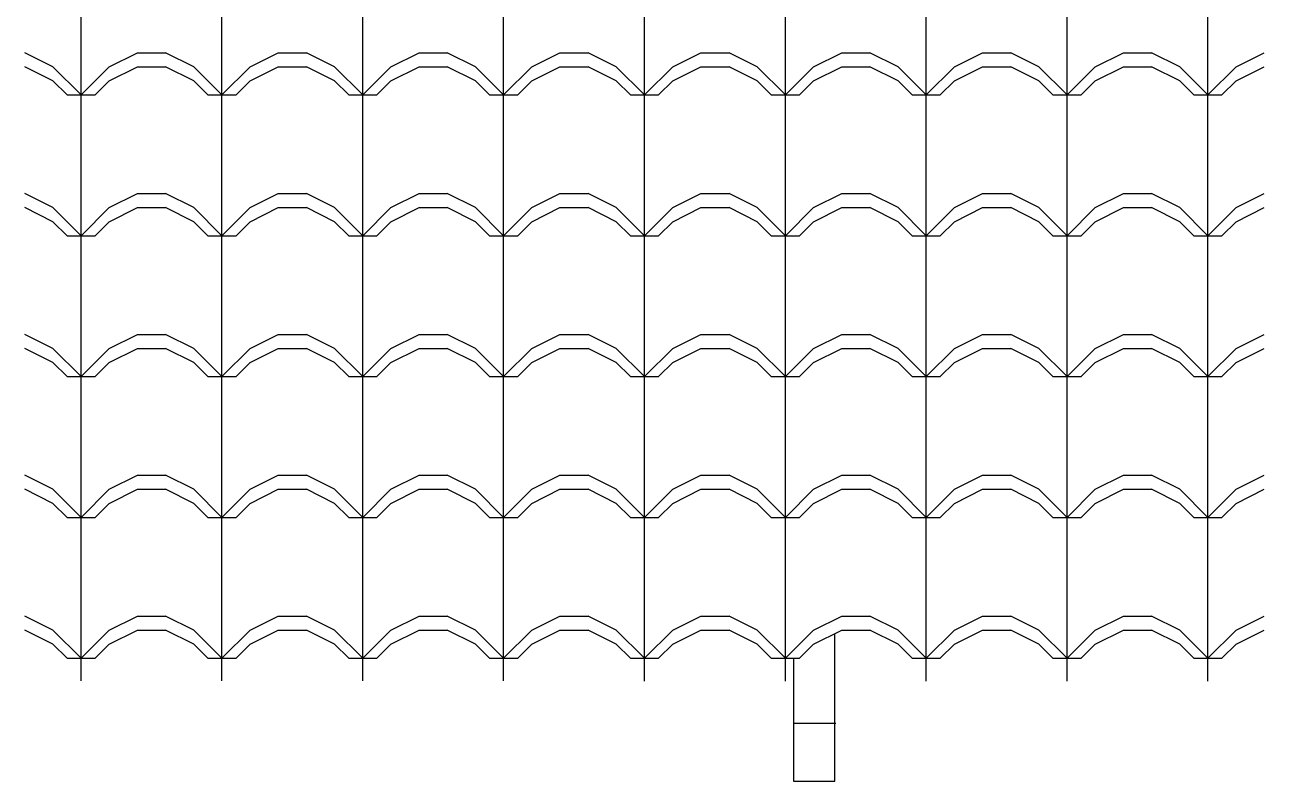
# Model space of a CAD drawing. Extents: x -6702 to 814, y 5971 to 8281.
# Drawn here: x -1592.1 to -1442.5, y 7928.7 to 8020 of the extents above; entities that cross this region are included whole.
import ezdxf

# ---------------------------------------------------------------- set-up
doc = ezdxf.new("R2010")
doc.units = 0
doc.header["$LTSCALE"] = 30
doc.header["$MEASUREMENT"] = 0
doc.layers.add('COTA', color=1, linetype='CONTINUOUS')
doc.layers.add('PAREDE', color=6, linetype='CONTINUOUS')

msp = doc.modelspace()

# ---------------------------------------------------------------- linework, layer by layer
at = {"layer": 'COTA'}
for p, q in [((-1585.28, 8011.517), (-1585.28, 8028.517)), ((-1568.28, 8011.517), (-1568.28, 8028.517)), ((-1551.28, 8011.517), (-1551.28, 8028.517)), ((-1534.28, 8011.517), (-1534.28, 8028.517)), ((-1517.28, 8011.517), (-1517.28, 8028.517)), ((-1500.28, 8011.517), (-1500.28, 8028.517)), ((-1483.28, 8011.517), (-1483.28, 8028.517)), ((-1466.28, 8011.517), (-1466.28, 8028.517)), ((-1449.28, 8011.517), (-1449.28, 8028.517)), ((-1588.68, 8014.917), (-1592.08, 8016.617)), ((-1581.88, 8014.917), (-1578.48, 8016.617)), ((-1578.48, 8016.617), (-1575.08, 8016.617)), ((-1571.68, 8014.917), (-1575.08, 8016.617)), ((-1564.88, 8014.917), (-1561.48, 8016.617)), ((-1561.48, 8016.617), (-1558.08, 8016.617)), ((-1554.68, 8014.917), (-1558.08, 8016.617)), ((-1547.88, 8014.917), (-1544.48, 8016.617)), ((-1544.48, 8016.617), (-1541.08, 8016.617)), ((-1537.68, 8014.917), (-1541.08, 8016.617)), ((-1530.88, 8014.917), (-1527.48, 8016.617)), ((-1527.48, 8016.617), (-1524.08, 8016.617)), ((-1520.68, 8014.917), (-1524.08, 8016.617)), ((-1513.88, 8014.917), (-1510.48, 8016.617)), ((-1510.48, 8016.617), (-1507.08, 8016.617)), ((-1503.68, 8014.917), (-1507.08, 8016.617)), ((-1496.88, 8014.917), (-1493.48, 8016.617)), ((-1493.48, 8016.617), (-1490.08, 8016.617)), ((-1486.68, 8014.917), (-1490.08, 8016.617)), ((-1479.88, 8014.917), (-1476.48, 8016.617)), ((-1476.48, 8016.617), (-1473.08, 8016.617)), ((-1469.68, 8014.917), (-1473.08, 8016.617)), ((-1462.88, 8014.917), (-1459.48, 8016.617)), ((-1459.48, 8016.617), (-1456.08, 8016.617)), ((-1452.68, 8014.917), (-1456.08, 8016.617)), ((-1445.88, 8014.917), (-1442.48, 8016.617)), ((-1588.68, 8013.217), (-1592.08, 8014.917)), ((-1585.28, 8011.517), (-1588.68, 8014.917)), ((-1585.28, 8011.517), (-1581.88, 8014.917)), ((-1581.88, 8013.217), (-1578.48, 8014.917)), ((-1578.48, 8014.917), (-1575.08, 8014.917)), ((-1571.68, 8013.217), (-1575.08, 8014.917)), ((-1568.28, 8011.517), (-1571.68, 8014.917)), ((-1568.28, 8011.517), (-1564.88, 8014.917)), ((-1564.88, 8013.217), (-1561.48, 8014.917)), ((-1561.48, 8014.917), (-1558.08, 8014.917)), ((-1554.68, 8013.217), (-1558.08, 8014.917)), ((-1551.28, 8011.517), (-1554.68, 8014.917)), ((-1551.28, 8011.517), (-1547.88, 8014.917)), ((-1547.88, 8013.217), (-1544.48, 8014.917)), ((-1544.48, 8014.917), (-1541.08, 8014.917)), ((-1537.68, 8013.217), (-1541.08, 8014.917)), ((-1534.28, 8011.517), (-1537.68, 8014.917)), ((-1534.28, 8011.517), (-1530.88, 8014.917)), ((-1530.88, 8013.217), (-1527.48, 8014.917)), ((-1527.48, 8014.917), (-1524.08, 8014.917)), ((-1520.68, 8013.217), (-1524.08, 8014.917)), ((-1517.28, 8011.517), (-1520.68, 8014.917)), ((-1517.28, 8011.517), (-1513.88, 8014.917)), ((-1513.88, 8013.217), (-1510.48, 8014.917)), ((-1510.48, 8014.917), (-1507.08, 8014.917)), ((-1503.68, 8013.217), (-1507.08, 8014.917)), ((-1500.28, 8011.517), (-1503.68, 8014.917)), ((-1500.28, 8011.517), (-1496.88, 8014.917)), ((-1496.88, 8013.217), (-1493.48, 8014.917)), ((-1493.48, 8014.917), (-1490.08, 8014.917)), ((-1486.68, 8013.217), (-1490.08, 8014.917)), ((-1483.28, 8011.517), (-1486.68, 8014.917)), ((-1483.28, 8011.517), (-1479.88, 8014.917)), ((-1479.88, 8013.217), (-1476.48, 8014.917)), ((-1476.48, 8014.917), (-1473.08, 8014.917)), ((-1469.68, 8013.217), (-1473.08, 8014.917)), ((-1466.28, 8011.517), (-1469.68, 8014.917)), ((-1466.28, 8011.517), (-1462.88, 8014.917)), ((-1462.88, 8013.217), (-1459.48, 8014.917)), ((-1459.48, 8014.917), (-1456.08, 8014.917)), ((-1452.68, 8013.217), (-1456.08, 8014.917)), ((-1449.28, 8011.517), (-1452.68, 8014.917)), ((-1449.28, 8011.517), (-1445.88, 8014.917)), ((-1445.88, 8013.217), (-1442.48, 8014.917)), ((-1586.98, 8011.517), (-1588.68, 8013.217)), ((-1583.58, 8011.517), (-1581.88, 8013.217)), ((-1569.98, 8011.517), (-1571.68, 8013.217)), ((-1566.58, 8011.517), (-1564.88, 8013.217)), ((-1552.98, 8011.517), (-1554.68, 8013.217)), ((-1549.58, 8011.517), (-1547.88, 8013.217)), ((-1535.98, 8011.517), (-1537.68, 8013.217)), ((-1532.58, 8011.517), (-1530.88, 8013.217)), ((-1518.98, 8011.517), (-1520.68, 8013.217)), ((-1515.58, 8011.517), (-1513.88, 8013.217)), ((-1501.98, 8011.517), (-1503.68, 8013.217)), ((-1498.58, 8011.517), (-1496.88, 8013.217)), ((-1484.98, 8011.517), (-1486.68, 8013.217)), ((-1481.58, 8011.517), (-1479.88, 8013.217)), ((-1467.98, 8011.517), (-1469.68, 8013.217)), ((-1464.58, 8011.517), (-1462.88, 8013.217)), ((-1450.98, 8011.517), (-1452.68, 8013.217)), ((-1447.58, 8011.517), (-1445.88, 8013.217)), ((-1586.98, 8011.517), (-1583.58, 8011.517)), ((-1585.28, 7994.517), (-1585.28, 8011.517)), ((-1569.98, 8011.517), (-1566.58, 8011.517)), ((-1568.28, 7994.517), (-1568.28, 8011.517)), ((-1552.98, 8011.517), (-1549.58, 8011.517)), ((-1551.28, 7994.517), (-1551.28, 8011.517)), ((-1535.98, 8011.517), (-1532.58, 8011.517)), ((-1534.28, 7994.517), (-1534.28, 8011.517)), ((-1518.98, 8011.517), (-1515.58, 8011.517)), ((-1517.28, 7994.517), (-1517.28, 8011.517)), ((-1501.98, 8011.517), (-1498.58, 8011.517)), ((-1500.28, 7994.517), (-1500.28, 8011.517)), ((-1484.98, 8011.517), (-1481.58, 8011.517)), ((-1483.28, 7994.517), (-1483.28, 8011.517)), ((-1467.98, 8011.517), (-1464.58, 8011.517)), ((-1466.28, 7994.517), (-1466.28, 8011.517)), ((-1450.98, 8011.517), (-1447.58, 8011.517)), ((-1449.28, 7994.517), (-1449.28, 8011.517)), ((-1588.68, 7997.917), (-1592.08, 7999.617)), ((-1581.88, 7997.917), (-1578.48, 7999.617)), ((-1578.48, 7999.617), (-1575.08, 7999.617)), ((-1571.68, 7997.917), (-1575.08, 7999.617)), ((-1564.88, 7997.917), (-1561.48, 7999.617)), ((-1561.48, 7999.617), (-1558.08, 7999.617)), ((-1554.68, 7997.917), (-1558.08, 7999.617)), ((-1547.88, 7997.917), (-1544.48, 7999.617)), ((-1544.48, 7999.617), (-1541.08, 7999.617)), ((-1537.68, 7997.917), (-1541.08, 7999.617)), ((-1530.88, 7997.917), (-1527.48, 7999.617)), ((-1527.48, 7999.617), (-1524.08, 7999.617)), ((-1520.68, 7997.917), (-1524.08, 7999.617)), ((-1513.88, 7997.917), (-1510.48, 7999.617)), ((-1510.48, 7999.617), (-1507.08, 7999.617)), ((-1503.68, 7997.917), (-1507.08, 7999.617)), ((-1496.88, 7997.917), (-1493.48, 7999.617)), ((-1493.48, 7999.617), (-1490.08, 7999.617)), ((-1486.68, 7997.917), (-1490.08, 7999.617)), ((-1479.88, 7997.917), (-1476.48, 7999.617)), ((-1476.48, 7999.617), (-1473.08, 7999.617)), ((-1469.68, 7997.917), (-1473.08, 7999.617)), ((-1462.88, 7997.917), (-1459.48, 7999.617)), ((-1459.48, 7999.617), (-1456.08, 7999.617)), ((-1452.68, 7997.917), (-1456.08, 7999.617)), ((-1445.88, 7997.917), (-1442.48, 7999.617)), ((-1588.68, 7996.217), (-1592.08, 7997.917)), ((-1585.28, 7994.517), (-1588.68, 7997.917)), ((-1585.28, 7994.517), (-1581.88, 7997.917)), ((-1581.88, 7996.217), (-1578.48, 7997.917)), ((-1578.48, 7997.917), (-1575.08, 7997.917)), ((-1571.68, 7996.217), (-1575.08, 7997.917)), ((-1568.28, 7994.517), (-1571.68, 7997.917)), ((-1568.28, 7994.517), (-1564.88, 7997.917)), ((-1564.88, 7996.217), (-1561.48, 7997.917)), ((-1561.48, 7997.917), (-1558.08, 7997.917)), ((-1554.68, 7996.217), (-1558.08, 7997.917)), ((-1551.28, 7994.517), (-1554.68, 7997.917)), ((-1551.28, 7994.517), (-1547.88, 7997.917)), ((-1547.88, 7996.217), (-1544.48, 7997.917)), ((-1544.48, 7997.917), (-1541.08, 7997.917)), ((-1537.68, 7996.217), (-1541.08, 7997.917)), ((-1534.28, 7994.517), (-1537.68, 7997.917)), ((-1534.28, 7994.517), (-1530.88, 7997.917)), ((-1530.88, 7996.217), (-1527.48, 7997.917)), ((-1527.48, 7997.917), (-1524.08, 7997.917)), ((-1520.68, 7996.217), (-1524.08, 7997.917)), ((-1517.28, 7994.517), (-1520.68, 7997.917)), ((-1517.28, 7994.517), (-1513.88, 7997.917)), ((-1513.88, 7996.217), (-1510.48, 7997.917)), ((-1510.48, 7997.917), (-1507.08, 7997.917)), ((-1503.68, 7996.217), (-1507.08, 7997.917)), ((-1500.28, 7994.517), (-1503.68, 7997.917)), ((-1500.28, 7994.517), (-1496.88, 7997.917)), ((-1496.88, 7996.217), (-1493.48, 7997.917)), ((-1493.48, 7997.917), (-1490.08, 7997.917)), ((-1486.68, 7996.217), (-1490.08, 7997.917)), ((-1483.28, 7994.517), (-1486.68, 7997.917)), ((-1483.28, 7994.517), (-1479.88, 7997.917)), ((-1479.88, 7996.217), (-1476.48, 7997.917)), ((-1476.48, 7997.917), (-1473.08, 7997.917)), ((-1469.68, 7996.217), (-1473.08, 7997.917)), ((-1466.28, 7994.517), (-1469.68, 7997.917)), ((-1466.28, 7994.517), (-1462.88, 7997.917)), ((-1462.88, 7996.217), (-1459.48, 7997.917)), ((-1459.48, 7997.917), (-1456.08, 7997.917)), ((-1452.68, 7996.217), (-1456.08, 7997.917)), ((-1449.28, 7994.517), (-1452.68, 7997.917)), ((-1449.28, 7994.517), (-1445.88, 7997.917)), ((-1445.88, 7996.217), (-1442.48, 7997.917)), ((-1586.98, 7994.517), (-1588.68, 7996.217)), ((-1583.58, 7994.517), (-1581.88, 7996.217)), ((-1569.98, 7994.517), (-1571.68, 7996.217)), ((-1566.58, 7994.517), (-1564.88, 7996.217)), ((-1552.98, 7994.517), (-1554.68, 7996.217)), ((-1549.58, 7994.517), (-1547.88, 7996.217)), ((-1535.98, 7994.517), (-1537.68, 7996.217)), ((-1532.58, 7994.517), (-1530.88, 7996.217)), ((-1518.98, 7994.517), (-1520.68, 7996.217)), ((-1515.58, 7994.517), (-1513.88, 7996.217)), ((-1501.98, 7994.517), (-1503.68, 7996.217)), ((-1498.58, 7994.517), (-1496.88, 7996.217)), ((-1484.98, 7994.517), (-1486.68, 7996.217)), ((-1481.58, 7994.517), (-1479.88, 7996.217)), ((-1467.98, 7994.517), (-1469.68, 7996.217)), ((-1464.58, 7994.517), (-1462.88, 7996.217)), ((-1450.98, 7994.517), (-1452.68, 7996.217)), ((-1447.58, 7994.517), (-1445.88, 7996.217)), ((-1586.98, 7994.517), (-1583.58, 7994.517)), ((-1585.28, 7977.517), (-1585.28, 7994.517)), ((-1569.98, 7994.517), (-1566.58, 7994.517)), ((-1568.28, 7977.517), (-1568.28, 7994.517)), ((-1552.98, 7994.517), (-1549.58, 7994.517)), ((-1551.28, 7977.517), (-1551.28, 7994.517)), ((-1535.98, 7994.517), (-1532.58, 7994.517)), ((-1534.28, 7977.517), (-1534.28, 7994.517)), ((-1518.98, 7994.517), (-1515.58, 7994.517)), ((-1517.28, 7977.517), (-1517.28, 7994.517)), ((-1501.98, 7994.517), (-1498.58, 7994.517)), ((-1500.28, 7977.517), (-1500.28, 7994.517)), ((-1484.98, 7994.517), (-1481.58, 7994.517)), ((-1483.28, 7977.517), (-1483.28, 7994.517)), ((-1467.98, 7994.517), (-1464.58, 7994.517)), ((-1466.28, 7977.517), (-1466.28, 7994.517)), ((-1450.98, 7994.517), (-1447.58, 7994.517)), ((-1449.28, 7977.517), (-1449.28, 7994.517)), ((-1588.68, 7980.917), (-1592.08, 7982.617)), ((-1581.88, 7980.917), (-1578.48, 7982.617)), ((-1578.48, 7982.617), (-1575.08, 7982.617)), ((-1571.68, 7980.917), (-1575.08, 7982.617)), ((-1564.88, 7980.917), (-1561.48, 7982.617)), ((-1561.48, 7982.617), (-1558.08, 7982.617)), ((-1554.68, 7980.917), (-1558.08, 7982.617)), ((-1547.88, 7980.917), (-1544.48, 7982.617)), ((-1544.48, 7982.617), (-1541.08, 7982.617)), ((-1537.68, 7980.917), (-1541.08, 7982.617)), ((-1530.88, 7980.917), (-1527.48, 7982.617)), ((-1527.48, 7982.617), (-1524.08, 7982.617)), ((-1520.68, 7980.917), (-1524.08, 7982.617)), ((-1513.88, 7980.917), (-1510.48, 7982.617)), ((-1510.48, 7982.617), (-1507.08, 7982.617)), ((-1503.68, 7980.917), (-1507.08, 7982.617)), ((-1496.88, 7980.917), (-1493.48, 7982.617)), ((-1493.48, 7982.617), (-1490.08, 7982.617)), ((-1486.68, 7980.917), (-1490.08, 7982.617)), ((-1479.88, 7980.917), (-1476.48, 7982.617)), ((-1476.48, 7982.617), (-1473.08, 7982.617)), ((-1469.68, 7980.917), (-1473.08, 7982.617)), ((-1462.88, 7980.917), (-1459.48, 7982.617)), ((-1459.48, 7982.617), (-1456.08, 7982.617)), ((-1452.68, 7980.917), (-1456.08, 7982.617)), ((-1445.88, 7980.917), (-1442.48, 7982.617)), ((-1588.68, 7979.217), (-1592.08, 7980.917)), ((-1585.28, 7977.517), (-1588.68, 7980.917)), ((-1585.28, 7977.517), (-1581.88, 7980.917)), ((-1581.88, 7979.217), (-1578.48, 7980.917)), ((-1578.48, 7980.917), (-1575.08, 7980.917)), ((-1571.68, 7979.217), (-1575.08, 7980.917)), ((-1568.28, 7977.517), (-1571.68, 7980.917)), ((-1568.28, 7977.517), (-1564.88, 7980.917)), ((-1564.88, 7979.217), (-1561.48, 7980.917)), ((-1561.48, 7980.917), (-1558.08, 7980.917)), ((-1554.68, 7979.217), (-1558.08, 7980.917)), ((-1551.28, 7977.517), (-1554.68, 7980.917)), ((-1551.28, 7977.517), (-1547.88, 7980.917)), ((-1547.88, 7979.217), (-1544.48, 7980.917)), ((-1544.48, 7980.917), (-1541.08, 7980.917)), ((-1537.68, 7979.217), (-1541.08, 7980.917)), ((-1534.28, 7977.517), (-1537.68, 7980.917)), ((-1534.28, 7977.517), (-1530.88, 7980.917)), ((-1530.88, 7979.217), (-1527.48, 7980.917)), ((-1527.48, 7980.917), (-1524.08, 7980.917)), ((-1520.68, 7979.217), (-1524.08, 7980.917)), ((-1517.28, 7977.517), (-1520.68, 7980.917)), ((-1517.28, 7977.517), (-1513.88, 7980.917)), ((-1513.88, 7979.217), (-1510.48, 7980.917)), ((-1510.48, 7980.917), (-1507.08, 7980.917)), ((-1503.68, 7979.217), (-1507.08, 7980.917)), ((-1500.28, 7977.517), (-1503.68, 7980.917)), ((-1500.28, 7977.517), (-1496.88, 7980.917)), ((-1496.88, 7979.217), (-1493.48, 7980.917)), ((-1493.48, 7980.917), (-1490.08, 7980.917)), ((-1486.68, 7979.217), (-1490.08, 7980.917)), ((-1483.28, 7977.517), (-1486.68, 7980.917)), ((-1483.28, 7977.517), (-1479.88, 7980.917)), ((-1479.88, 7979.217), (-1476.48, 7980.917)), ((-1476.48, 7980.917), (-1473.08, 7980.917)), ((-1469.68, 7979.217), (-1473.08, 7980.917)), ((-1466.28, 7977.517), (-1469.68, 7980.917)), ((-1466.28, 7977.517), (-1462.88, 7980.917)), ((-1462.88, 7979.217), (-1459.48, 7980.917)), ((-1459.48, 7980.917), (-1456.08, 7980.917)), ((-1452.68, 7979.217), (-1456.08, 7980.917)), ((-1449.28, 7977.517), (-1452.68, 7980.917)), ((-1449.28, 7977.517), (-1445.88, 7980.917)), ((-1445.88, 7979.217), (-1442.48, 7980.917)), ((-1586.98, 7977.517), (-1588.68, 7979.217)), ((-1583.58, 7977.517), (-1581.88, 7979.217)), ((-1569.98, 7977.517), (-1571.68, 7979.217)), ((-1566.58, 7977.517), (-1564.88, 7979.217)), ((-1552.98, 7977.517), (-1554.68, 7979.217)), ((-1549.58, 7977.517), (-1547.88, 7979.217)), ((-1535.98, 7977.517), (-1537.68, 7979.217)), ((-1532.58, 7977.517), (-1530.88, 7979.217)), ((-1518.98, 7977.517), (-1520.68, 7979.217)), ((-1515.58, 7977.517), (-1513.88, 7979.217)), ((-1501.98, 7977.517), (-1503.68, 7979.217)), ((-1498.58, 7977.517), (-1496.88, 7979.217)), ((-1484.98, 7977.517), (-1486.68, 7979.217)), ((-1481.58, 7977.517), (-1479.88, 7979.217)), ((-1467.98, 7977.517), (-1469.68, 7979.217)), ((-1464.58, 7977.517), (-1462.88, 7979.217)), ((-1450.98, 7977.517), (-1452.68, 7979.217)), ((-1447.58, 7977.517), (-1445.88, 7979.217)), ((-1586.98, 7977.517), (-1583.58, 7977.517)), ((-1585.28, 7960.517), (-1585.28, 7977.517)), ((-1569.98, 7977.517), (-1566.58, 7977.517)), ((-1568.28, 7960.517), (-1568.28, 7977.517)), ((-1552.98, 7977.517), (-1549.58, 7977.517)), ((-1551.28, 7960.517), (-1551.28, 7977.517)), ((-1535.98, 7977.517), (-1532.58, 7977.517)), ((-1534.28, 7960.517), (-1534.28, 7977.517)), ((-1518.98, 7977.517), (-1515.58, 7977.517)), ((-1517.28, 7960.517), (-1517.28, 7977.517)), ((-1501.98, 7977.517), (-1498.58, 7977.517)), ((-1500.28, 7960.517), (-1500.28, 7977.517)), ((-1484.98, 7977.517), (-1481.58, 7977.517)), ((-1483.28, 7960.517), (-1483.28, 7977.517)), ((-1467.98, 7977.517), (-1464.58, 7977.517)), ((-1466.28, 7960.517), (-1466.28, 7977.517)), ((-1450.98, 7977.517), (-1447.58, 7977.517)), ((-1449.28, 7960.517), (-1449.28, 7977.517)), ((-1588.68, 7963.917), (-1592.08, 7965.617)), ((-1581.88, 7963.917), (-1578.48, 7965.617)), ((-1578.48, 7965.617), (-1575.08, 7965.617)), ((-1571.68, 7963.917), (-1575.08, 7965.617)), ((-1564.88, 7963.917), (-1561.48, 7965.617)), ((-1561.48, 7965.617), (-1558.08, 7965.617)), ((-1554.68, 7963.917), (-1558.08, 7965.617)), ((-1547.88, 7963.917), (-1544.48, 7965.617)), ((-1544.48, 7965.617), (-1541.08, 7965.617)), ((-1537.68, 7963.917), (-1541.08, 7965.617)), ((-1530.88, 7963.917), (-1527.48, 7965.617)), ((-1527.48, 7965.617), (-1524.08, 7965.617)), ((-1520.68, 7963.917), (-1524.08, 7965.617)), ((-1513.88, 7963.917), (-1510.48, 7965.617)), ((-1510.48, 7965.617), (-1507.08, 7965.617)), ((-1503.68, 7963.917), (-1507.08, 7965.617)), ((-1496.88, 7963.917), (-1493.48, 7965.617)), ((-1493.48, 7965.617), (-1490.08, 7965.617)), ((-1486.68, 7963.917), (-1490.08, 7965.617)), ((-1479.88, 7963.917), (-1476.48, 7965.617)), ((-1476.48, 7965.617), (-1473.08, 7965.617)), ((-1469.68, 7963.917), (-1473.08, 7965.617)), ((-1462.88, 7963.917), (-1459.48, 7965.617)), ((-1459.48, 7965.617), (-1456.08, 7965.617)), ((-1452.68, 7963.917), (-1456.08, 7965.617)), ((-1445.88, 7963.917), (-1442.48, 7965.617)), ((-1588.68, 7962.217), (-1592.08, 7963.917)), ((-1585.28, 7960.517), (-1588.68, 7963.917)), ((-1585.28, 7960.517), (-1581.88, 7963.917)), ((-1581.88, 7962.217), (-1578.48, 7963.917)), ((-1578.48, 7963.917), (-1575.08, 7963.917)), ((-1571.68, 7962.217), (-1575.08, 7963.917)), ((-1568.28, 7960.517), (-1571.68, 7963.917)), ((-1568.28, 7960.517), (-1564.88, 7963.917)), ((-1564.88, 7962.217), (-1561.48, 7963.917)), ((-1561.48, 7963.917), (-1558.08, 7963.917)), ((-1554.68, 7962.217), (-1558.08, 7963.917)), ((-1551.28, 7960.517), (-1554.68, 7963.917)), ((-1551.28, 7960.517), (-1547.88, 7963.917)), ((-1547.88, 7962.217), (-1544.48, 7963.917)), ((-1544.48, 7963.917), (-1541.08, 7963.917)), ((-1537.68, 7962.217), (-1541.08, 7963.917)), ((-1534.28, 7960.517), (-1537.68, 7963.917)), ((-1534.28, 7960.517), (-1530.88, 7963.917)), ((-1530.88, 7962.217), (-1527.48, 7963.917)), ((-1527.48, 7963.917), (-1524.08, 7963.917)), ((-1520.68, 7962.217), (-1524.08, 7963.917)), ((-1517.28, 7960.517), (-1520.68, 7963.917)), ((-1517.28, 7960.517), (-1513.88, 7963.917)), ((-1513.88, 7962.217), (-1510.48, 7963.917)), ((-1510.48, 7963.917), (-1507.08, 7963.917)), ((-1503.68, 7962.217), (-1507.08, 7963.917)), ((-1500.28, 7960.517), (-1503.68, 7963.917)), ((-1500.28, 7960.517), (-1496.88, 7963.917)), ((-1496.88, 7962.217), (-1493.48, 7963.917)), ((-1493.48, 7963.917), (-1490.08, 7963.917)), ((-1486.68, 7962.217), (-1490.08, 7963.917)), ((-1483.28, 7960.517), (-1486.68, 7963.917)), ((-1483.28, 7960.517), (-1479.88, 7963.917)), ((-1479.88, 7962.217), (-1476.48, 7963.917)), ((-1476.48, 7963.917), (-1473.08, 7963.917)), ((-1469.68, 7962.217), (-1473.08, 7963.917)), ((-1466.28, 7960.517), (-1469.68, 7963.917)), ((-1466.28, 7960.517), (-1462.88, 7963.917)), ((-1462.88, 7962.217), (-1459.48, 7963.917)), ((-1459.48, 7963.917), (-1456.08, 7963.917)), ((-1452.68, 7962.217), (-1456.08, 7963.917)), ((-1449.28, 7960.517), (-1452.68, 7963.917)), ((-1449.28, 7960.517), (-1445.88, 7963.917)), ((-1445.88, 7962.217), (-1442.48, 7963.917)), ((-1586.98, 7960.517), (-1588.68, 7962.217)), ((-1583.58, 7960.517), (-1581.88, 7962.217)), ((-1569.98, 7960.517), (-1571.68, 7962.217)), ((-1566.58, 7960.517), (-1564.88, 7962.217)), ((-1552.98, 7960.517), (-1554.68, 7962.217)), ((-1549.58, 7960.517), (-1547.88, 7962.217)), ((-1535.98, 7960.517), (-1537.68, 7962.217)), ((-1532.58, 7960.517), (-1530.88, 7962.217)), ((-1518.98, 7960.517), (-1520.68, 7962.217)), ((-1515.58, 7960.517), (-1513.88, 7962.217)), ((-1501.98, 7960.517), (-1503.68, 7962.217)), ((-1498.58, 7960.517), (-1496.88, 7962.217)), ((-1484.98, 7960.517), (-1486.68, 7962.217)), ((-1481.58, 7960.517), (-1479.88, 7962.217)), ((-1467.98, 7960.517), (-1469.68, 7962.217)), ((-1464.58, 7960.517), (-1462.88, 7962.217)), ((-1450.98, 7960.517), (-1452.68, 7962.217)), ((-1447.58, 7960.517), (-1445.88, 7962.217)), ((-1586.98, 7960.517), (-1583.58, 7960.517)), ((-1585.28, 7943.517), (-1585.28, 7960.517)), ((-1569.98, 7960.517), (-1566.58, 7960.517)), ((-1568.28, 7943.517), (-1568.28, 7960.517)), ((-1552.98, 7960.517), (-1549.58, 7960.517)), ((-1551.28, 7943.517), (-1551.28, 7960.517)), ((-1535.98, 7960.517), (-1532.58, 7960.517)), ((-1534.28, 7943.517), (-1534.28, 7960.517)), ((-1518.98, 7960.517), (-1515.58, 7960.517)), ((-1517.28, 7943.517), (-1517.28, 7960.517)), ((-1501.98, 7960.517), (-1498.58, 7960.517)), ((-1500.28, 7943.517), (-1500.28, 7960.517)), ((-1484.98, 7960.517), (-1481.58, 7960.517)), ((-1483.28, 7943.517), (-1483.28, 7960.517)), ((-1467.98, 7960.517), (-1464.58, 7960.517)), ((-1466.28, 7943.517), (-1466.28, 7960.517)), ((-1450.98, 7960.517), (-1447.58, 7960.517)), ((-1449.28, 7943.517), (-1449.28, 7960.517)), ((-1588.68, 7946.917), (-1592.08, 7948.617)), ((-1581.88, 7946.917), (-1578.48, 7948.617)), ((-1578.48, 7948.617), (-1575.08, 7948.617)), ((-1571.68, 7946.917), (-1575.08, 7948.617)), ((-1564.88, 7946.917), (-1561.48, 7948.617)), ((-1561.48, 7948.617), (-1558.08, 7948.617)), ((-1554.68, 7946.917), (-1558.08, 7948.617)), ((-1547.88, 7946.917), (-1544.48, 7948.617)), ((-1544.48, 7948.617), (-1541.08, 7948.617)), ((-1537.68, 7946.917), (-1541.08, 7948.617)), ((-1530.88, 7946.917), (-1527.48, 7948.617)), ((-1527.48, 7948.617), (-1524.08, 7948.617)), ((-1520.68, 7946.917), (-1524.08, 7948.617)), ((-1513.88, 7946.917), (-1510.48, 7948.617)), ((-1510.48, 7948.617), (-1507.08, 7948.617)), ((-1503.68, 7946.917), (-1507.08, 7948.617)), ((-1496.88, 7946.917), (-1493.48, 7948.617)), ((-1493.48, 7948.617), (-1490.08, 7948.617)), ((-1486.68, 7946.917), (-1490.08, 7948.617)), ((-1479.88, 7946.917), (-1476.48, 7948.617)), ((-1476.48, 7948.617), (-1473.08, 7948.617)), ((-1469.68, 7946.917), (-1473.08, 7948.617)), ((-1462.88, 7946.917), (-1459.48, 7948.617)), ((-1459.48, 7948.617), (-1456.08, 7948.617)), ((-1452.68, 7946.917), (-1456.08, 7948.617)), ((-1445.88, 7946.917), (-1442.48, 7948.617)), ((-1588.68, 7945.217), (-1592.08, 7946.917)), ((-1585.28, 7943.517), (-1588.68, 7946.917)), ((-1585.28, 7943.517), (-1581.88, 7946.917)), ((-1581.88, 7945.217), (-1578.48, 7946.917)), ((-1578.48, 7946.917), (-1575.08, 7946.917)), ((-1571.68, 7945.217), (-1575.08, 7946.917)), ((-1568.28, 7943.517), (-1571.68, 7946.917)), ((-1568.28, 7943.517), (-1564.88, 7946.917)), ((-1564.88, 7945.217), (-1561.48, 7946.917)), ((-1561.48, 7946.917), (-1558.08, 7946.917)), ((-1554.68, 7945.217), (-1558.08, 7946.917)), ((-1551.28, 7943.517), (-1554.68, 7946.917)), ((-1551.28, 7943.517), (-1547.88, 7946.917)), ((-1547.88, 7945.217), (-1544.48, 7946.917)), ((-1544.48, 7946.917), (-1541.08, 7946.917)), ((-1537.68, 7945.217), (-1541.08, 7946.917)), ((-1534.28, 7943.517), (-1537.68, 7946.917)), ((-1534.28, 7943.517), (-1530.88, 7946.917)), ((-1530.88, 7945.217), (-1527.48, 7946.917)), ((-1527.48, 7946.917), (-1524.08, 7946.917)), ((-1520.68, 7945.217), (-1524.08, 7946.917)), ((-1517.28, 7943.517), (-1520.68, 7946.917)), ((-1517.28, 7943.517), (-1513.88, 7946.917)), ((-1513.88, 7945.217), (-1510.48, 7946.917)), ((-1510.48, 7946.917), (-1507.08, 7946.917)), ((-1503.68, 7945.217), (-1507.08, 7946.917)), ((-1500.28, 7943.517), (-1503.68, 7946.917)), ((-1500.28, 7943.517), (-1496.88, 7946.917)), ((-1496.88, 7945.217), (-1493.48, 7946.917)), ((-1493.48, 7946.917), (-1490.08, 7946.917)), ((-1486.68, 7945.217), (-1490.08, 7946.917)), ((-1483.28, 7943.517), (-1486.68, 7946.917)), ((-1483.28, 7943.517), (-1479.88, 7946.917)), ((-1479.88, 7945.217), (-1476.48, 7946.917)), ((-1476.48, 7946.917), (-1473.08, 7946.917)), ((-1469.68, 7945.217), (-1473.08, 7946.917)), ((-1466.28, 7943.517), (-1469.68, 7946.917)), ((-1466.28, 7943.517), (-1462.88, 7946.917)), ((-1462.88, 7945.217), (-1459.48, 7946.917)), ((-1459.48, 7946.917), (-1456.08, 7946.917)), ((-1452.68, 7945.217), (-1456.08, 7946.917)), ((-1449.28, 7943.517), (-1452.68, 7946.917)), ((-1449.28, 7943.517), (-1445.88, 7946.917)), ((-1445.88, 7945.217), (-1442.48, 7946.917)), ((-1586.98, 7943.517), (-1588.68, 7945.217)), ((-1583.58, 7943.517), (-1581.88, 7945.217)), ((-1569.98, 7943.517), (-1571.68, 7945.217)), ((-1566.58, 7943.517), (-1564.88, 7945.217)), ((-1552.98, 7943.517), (-1554.68, 7945.217)), ((-1549.58, 7943.517), (-1547.88, 7945.217)), ((-1535.98, 7943.517), (-1537.68, 7945.217)), ((-1532.58, 7943.517), (-1530.88, 7945.217)), ((-1518.98, 7943.517), (-1520.68, 7945.217)), ((-1515.58, 7943.517), (-1513.88, 7945.217)), ((-1501.98, 7943.517), (-1503.68, 7945.217)), ((-1498.58, 7943.517), (-1496.88, 7945.217)), ((-1484.98, 7943.517), (-1486.68, 7945.217)), ((-1481.58, 7943.517), (-1479.88, 7945.217)), ((-1467.98, 7943.517), (-1469.68, 7945.217)), ((-1464.58, 7943.517), (-1462.88, 7945.217)), ((-1450.98, 7943.517), (-1452.68, 7945.217)), ((-1447.58, 7943.517), (-1445.88, 7945.217)), ((-1586.98, 7943.517), (-1583.58, 7943.517)), ((-1585.28, 7940.802), (-1585.28, 7943.517)), ((-1569.98, 7943.517), (-1566.58, 7943.517)), ((-1568.28, 7940.794), (-1568.28, 7943.517)), ((-1552.98, 7943.517), (-1549.58, 7943.517)), ((-1551.28, 7940.785), (-1551.28, 7943.517)), ((-1535.98, 7943.517), (-1532.58, 7943.517)), ((-1534.28, 7940.777), (-1534.28, 7943.517)), ((-1518.98, 7943.517), (-1515.58, 7943.517)), ((-1517.28, 7940.768), (-1517.28, 7943.517)), ((-1501.98, 7943.517), (-1498.58, 7943.517)), ((-1500.28, 7940.76), (-1500.28, 7943.517)), ((-1484.98, 7943.517), (-1481.58, 7943.517)), ((-1483.28, 7940.751), (-1483.28, 7943.517)), ((-1467.98, 7943.517), (-1464.58, 7943.517)), ((-1466.28, 7940.743), (-1466.28, 7943.517)), ((-1450.98, 7943.517), (-1447.58, 7943.517)), ((-1449.28, 7940.735), (-1449.28, 7943.517))]:
    msp.add_line(p, q, dxfattribs=at)
at = {"layer": 'PAREDE', "color": 2, "linetype": 'Continuous', "ltscale": 3.937008}
for p, q in [((-1494.305, 7928.677), (-1494.305, 7946.505)), ((-1499.305, 7943.517), (-1499.305, 7928.677)), ((-1499.194, 7935.677), (-1494.194, 7935.677)), ((-1499.305, 7928.677), (-1494.305, 7928.677))]:
    msp.add_line(p, q, dxfattribs=at)

doc.saveas('drawing.dxf')
